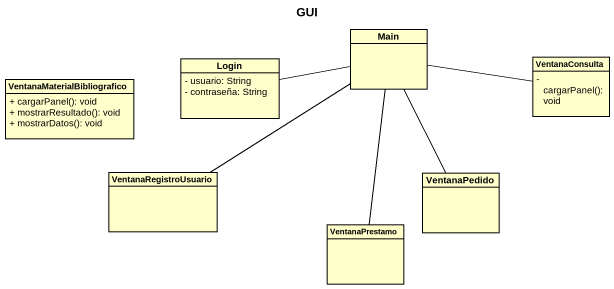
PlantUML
@startuml
title GUI
hide circle
hide empty members
skinparam classAttributeIconSize 0
class Main
class Login {
  - usuario: String
  - contraseña: String
}
class VentanaConsulta {
  - cargarPanel(): void
}
class VentanaMaterialBibliografico {
  + cargarPanel(): void
  + mostrarResultado(): void
  + mostrarDatos(): void
}
class VentanaRegistroUsuario
class VentanaPedido
class VentanaPrestamo
Main -right- VentanaConsulta
Main -- VentanaRegistroUsuario
Main -- VentanaPedido
Main -- VentanaPrestamo
Login -right- Main
@enduml
